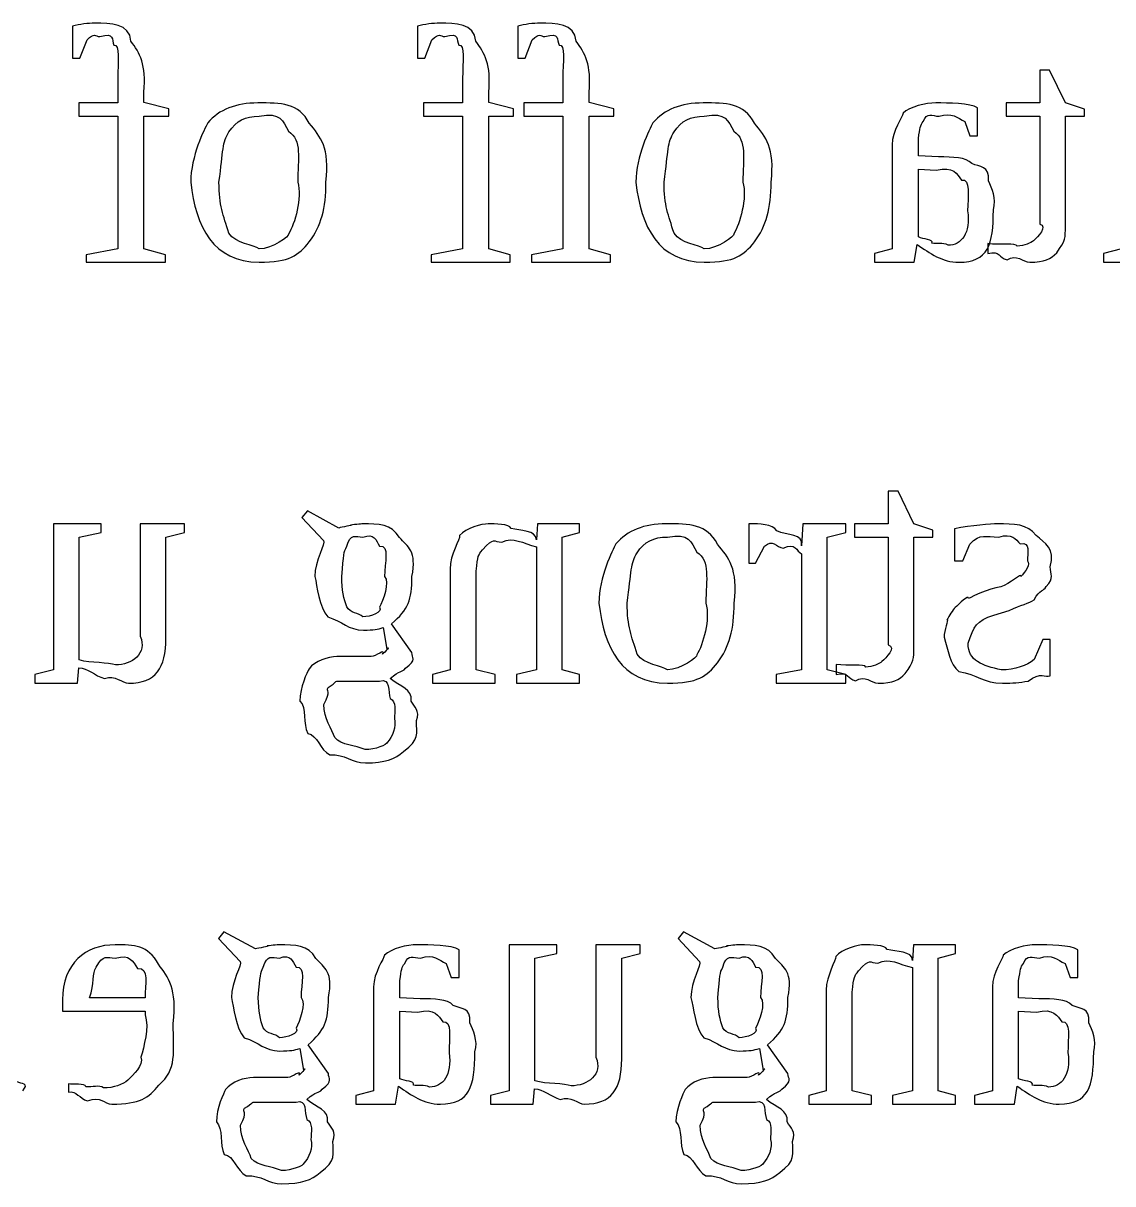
# Model space of a CAD drawing. Header units: millimetres. Extents: x 21 to 196, y 128 to 259.
# Drawn here: x 109.23 to 123.71, y 210.31 to 225.73 of the extents above; entities that cross this region are included whole.
import ezdxf

# ---------------------------------------------------------------- set-up
doc = ezdxf.new("R2010")
doc.units = ezdxf.units.MM
doc.layers.get('0').update_dxf_attribs({"linetype": 'CONTINUOUS'})

msp = doc.modelspace()

# ---------------------------------------------------------------- linework, layer by layer
at = {"color": 0}
for p, q in [((109.885, 225.687), (109.885, 225.262)), ((114.468, 225.687), (114.468, 225.262)), ((115.801, 225.687), (115.801, 225.262)), ((109.984, 225.262), (110.078, 225.505)), ((114.567, 225.262), (114.661, 225.505)), ((115.9, 225.262), (115.994, 225.505)), ((109.885, 225.262), (109.984, 225.262)), ((114.468, 225.262), (114.567, 225.262)), ((115.801, 225.262), (115.9, 225.262)), ((122.871, 225.103), (122.739, 225.103)), ((122.739, 225.103), (122.739, 224.667)), ((123.081, 224.667), (122.871, 225.103)), ((110.486, 224.992), (110.486, 224.667)), ((115.069, 224.992), (115.069, 224.667)), ((116.401, 224.992), (116.401, 224.667)), ((110.833, 224.673), (110.833, 224.81)), ((115.416, 224.673), (115.416, 224.81)), ((116.749, 224.673), (116.749, 224.81)), ((110.486, 224.667), (109.968, 224.667)), ((109.968, 224.667), (109.968, 224.491)), ((111.163, 224.59), (110.833, 224.673)), ((115.069, 224.667), (114.551, 224.667)), ((114.551, 224.667), (114.551, 224.491)), ((115.747, 224.59), (115.416, 224.673)), ((116.401, 224.667), (115.883, 224.667)), ((115.883, 224.667), (115.883, 224.491)), ((117.08, 224.59), (116.749, 224.673)), ((121.357, 224.667), (121.357, 224.667)), ((122.739, 224.667), (122.293, 224.667)), ((122.293, 224.667), (122.293, 224.491)), ((123.334, 224.584), (123.081, 224.667)), ((109.968, 224.491), (110.486, 224.491)), ((110.486, 224.491), (110.486, 222.727)), ((110.833, 224.491), (111.163, 224.491)), ((110.833, 222.727), (110.833, 224.491)), ((111.163, 224.491), (111.163, 224.59)), ((114.551, 224.491), (115.069, 224.491)), ((115.069, 224.491), (115.069, 222.727)), ((115.416, 224.491), (115.747, 224.491)), ((115.416, 222.727), (115.416, 224.491)), ((115.747, 224.491), (115.747, 224.59)), ((115.883, 224.491), (116.401, 224.491)), ((116.401, 224.491), (116.401, 222.727)), ((116.749, 224.491), (117.08, 224.491)), ((116.749, 222.727), (116.749, 224.491)), ((117.08, 224.491), (117.08, 224.59)), ((121.914, 224.232), (121.914, 224.601)), ((122.293, 224.491), (122.739, 224.491)), ((122.739, 224.491), (122.739, 223.058)), ((123.081, 223.03), (123.081, 224.491)), ((123.081, 224.491), (123.334, 224.491)), ((123.334, 224.491), (123.334, 224.584)), ((121.743, 224.419), (121.809, 224.232)), ((121.126, 223.962), (121.126, 224.193)), ((121.809, 224.232), (121.914, 224.232)), ((120.778, 224.11), (120.778, 222.727)), ((121.395, 223.95), (121.126, 223.962)), ((121.126, 223.785), (121.363, 223.774)), ((121.126, 222.887), (121.126, 223.785)), ((111.456, 223.614), (111.456, 223.614)), ((111.831, 223.614), (111.831, 223.614)), ((117.372, 223.614), (117.372, 223.614)), ((117.747, 223.614), (117.747, 223.614)), ((122.05, 222.799), (122.05, 222.666)), ((110.486, 222.727), (110.067, 222.65)), ((110.067, 222.65), (110.067, 222.551)), ((111.119, 222.65), (110.833, 222.727)), ((111.119, 222.551), (111.119, 222.65)), ((115.069, 222.727), (114.65, 222.65)), ((114.65, 222.65), (114.65, 222.551)), ((115.703, 222.65), (115.416, 222.727)), ((115.703, 222.551), (115.703, 222.65)), ((116.401, 222.727), (115.983, 222.65)), ((115.983, 222.65), (115.983, 222.551)), ((117.035, 222.65), (116.749, 222.727)), ((117.035, 222.551), (117.035, 222.65)), ((120.778, 222.727), (120.541, 222.666)), ((120.541, 222.666), (120.541, 222.551)), ((121.07, 222.551), (121.109, 222.787)), ((123.825, 222.727), (123.588, 222.666)), ((123.588, 222.666), (123.588, 222.551)), ((110.067, 222.551), (111.119, 222.551)), ((114.65, 222.551), (115.703, 222.551)), ((115.983, 222.551), (117.035, 222.551)), ((120.541, 222.551), (121.07, 222.551)), ((122.607, 222.551), (122.607, 222.551)), ((123.588, 222.551), (124.117, 222.551)), ((120.857, 219.51), (120.724, 219.51)), ((120.724, 219.51), (120.724, 219.075)), ((121.066, 219.075), (120.857, 219.51)), ((113.006, 219.246), (112.934, 219.158)), ((113.425, 219.02), (113.006, 219.246)), ((112.934, 219.158), (113.221, 218.855)), ((110.266, 219.075), (109.633, 219.075)), ((109.633, 219.075), (109.633, 217.135)), ((109.974, 218.899), (110.266, 218.959)), ((110.266, 218.959), (110.266, 219.075)), ((111.374, 219.075), (110.785, 219.075)), ((110.785, 219.075), (110.785, 217.581)), ((111.126, 218.899), (111.374, 218.959)), ((111.374, 218.959), (111.374, 219.075)), ((116.065, 219.075), (116.049, 218.865)), ((116.622, 219.075), (116.065, 219.075)), ((116.391, 218.899), (116.622, 218.959)), ((116.622, 218.959), (116.622, 219.075)), ((118.874, 219.075), (118.874, 218.551)), ((118.907, 219.075), (118.874, 219.075)), ((119.59, 219.075), (119.574, 218.783)), ((120.164, 219.075), (119.59, 219.075)), ((119.916, 218.899), (120.164, 218.959)), ((120.164, 218.959), (120.164, 219.075)), ((120.724, 219.075), (120.278, 219.075)), ((120.278, 219.075), (120.278, 218.899)), ((121.32, 218.992), (121.066, 219.075)), ((121.32, 218.899), (121.32, 218.992)), ((121.605, 219.009), (121.605, 218.584)), ((109.974, 217.267), (109.974, 218.899)), ((111.126, 217.559), (111.126, 218.899)), ((116.391, 217.135), (116.391, 218.899)), ((119.916, 217.135), (119.916, 218.899)), ((120.278, 218.899), (120.724, 218.899)), ((120.724, 218.899), (120.724, 217.466)), ((121.066, 217.438), (121.066, 218.899)), ((121.066, 218.899), (121.32, 218.899)), ((121.715, 218.584), (121.809, 218.805)), ((116.049, 218.772), (116.049, 217.135)), ((118.962, 218.551), (119.083, 218.777)), ((119.574, 218.678), (119.574, 217.135)), ((114.902, 218.474), (114.902, 217.135)), ((118.874, 218.551), (118.962, 218.551)), ((121.605, 218.584), (121.715, 218.584)), ((113.105, 218.375), (113.105, 218.375)), ((115.249, 217.135), (115.249, 218.447)), ((116.881, 218.022), (116.881, 218.022)), ((117.256, 218.022), (117.256, 218.022)), ((122.128, 217.862), (122.333, 217.923)), ((113.745, 217.84), (113.745, 217.84)), ((114.395, 217.366), (114.125, 217.746)), ((114.015, 217.697), (114.064, 217.41)), ((121.467, 217.57), (121.467, 217.57)), ((122.779, 217.537), (122.663, 217.273)), ((122.878, 217.537), (122.779, 217.537)), ((122.878, 217.057), (122.878, 217.537)), ((113.855, 217.311), (113.397, 217.311)), ((109.633, 217.135), (109.384, 217.074)), ((109.952, 216.958), (109.969, 217.162)), ((114.902, 217.135), (114.671, 217.074)), ((115.503, 217.074), (115.249, 217.135)), ((116.049, 217.135), (115.784, 217.074)), ((116.622, 217.074), (116.391, 217.135)), ((119.574, 217.135), (119.237, 217.074)), ((120.164, 217.074), (119.916, 217.135)), ((120.035, 217.206), (120.035, 217.074)), ((109.384, 217.074), (109.384, 216.958)), ((109.384, 216.958), (109.952, 216.958)), ((113.43, 216.986), (113.965, 216.986)), ((114.671, 217.074), (114.671, 216.958)), ((114.671, 216.958), (115.503, 216.958)), ((115.503, 216.958), (115.503, 217.074)), ((115.784, 217.074), (115.784, 216.958)), ((115.784, 216.958), (116.622, 216.958)), ((116.622, 216.958), (116.622, 217.074)), ((119.237, 217.074), (119.237, 216.958)), ((119.237, 216.958), (120.164, 216.958)), ((120.164, 216.958), (120.164, 217.074)), ((120.592, 216.958), (120.592, 216.958)), ((113.226, 216.677), (113.226, 216.677)), ((111.897, 213.654), (111.825, 213.566)), ((111.825, 213.566), (112.112, 213.262)), ((112.316, 213.428), (111.897, 213.654)), ((118.004, 213.654), (117.933, 213.566)), ((117.933, 213.566), (118.219, 213.262)), ((118.423, 213.428), (118.004, 213.654)), ((114.465, 213.483), (114.465, 213.483)), ((115.022, 213.047), (115.022, 213.417)), ((116.323, 213.483), (115.689, 213.483)), ((115.689, 213.483), (115.689, 211.542)), ((116.323, 213.367), (116.323, 213.483)), ((117.431, 213.483), (116.841, 213.483)), ((116.841, 213.483), (116.841, 211.989)), ((117.431, 213.367), (117.431, 213.483)), ((121.063, 213.483), (121.047, 213.274)), ((121.62, 213.483), (121.063, 213.483)), ((121.62, 213.367), (121.62, 213.483)), ((122.689, 213.483), (122.689, 213.483)), ((123.246, 213.047), (123.246, 213.417)), ((110.453, 213.306), (110.453, 213.306)), ((114.851, 213.235), (114.917, 213.047)), ((116.031, 213.306), (116.323, 213.367)), ((116.031, 211.675), (116.031, 213.306)), ((117.183, 213.306), (117.431, 213.367)), ((117.183, 211.967), (117.183, 213.306)), ((121.389, 213.306), (121.62, 213.367)), ((121.389, 211.542), (121.389, 213.306)), ((123.075, 213.235), (123.142, 213.047)), ((121.047, 213.18), (121.047, 211.542)), ((113.887, 212.926), (113.887, 211.542)), ((114.234, 212.777), (114.234, 213.009)), ((114.917, 213.047), (115.022, 213.047)), ((122.111, 212.926), (122.111, 211.542)), ((122.458, 212.777), (122.458, 213.009)), ((123.142, 213.047), (123.246, 213.047)), ((110.849, 212.777), (110.111, 212.777)), ((111.996, 212.783), (111.996, 212.783)), ((114.504, 212.766), (114.234, 212.777)), ((118.103, 212.783), (118.103, 212.783)), ((119.9, 212.882), (119.9, 211.542)), ((120.247, 211.542), (120.247, 212.854)), ((122.728, 212.766), (122.458, 212.777)), ((109.752, 212.75), (109.752, 212.601)), ((109.752, 212.601), (110.849, 212.601)), ((110.849, 212.601), (110.849, 212.551)), ((114.234, 212.601), (114.471, 212.59)), ((114.234, 211.703), (114.234, 212.601)), ((122.458, 212.601), (122.695, 212.59)), ((122.458, 211.703), (122.458, 212.601)), ((112.635, 212.248), (112.635, 212.248)), ((113.286, 211.774), (113.016, 212.155)), ((118.743, 212.248), (118.743, 212.248)), ((119.393, 211.774), (119.123, 212.155)), ((112.905, 212.105), (112.955, 211.818)), ((119.013, 212.105), (119.063, 211.818)), ((112.746, 211.719), (112.288, 211.719)), ((118.853, 211.719), (118.395, 211.719)), ((109.83, 211.636), (109.83, 211.526)), ((113.887, 211.542), (113.649, 211.482)), ((114.179, 211.366), (114.217, 211.603)), ((115.689, 211.542), (115.441, 211.482)), ((116.009, 211.366), (116.025, 211.57)), ((119.9, 211.542), (119.669, 211.482)), ((120.501, 211.482), (120.247, 211.542)), ((121.047, 211.542), (120.782, 211.482)), ((121.62, 211.482), (121.389, 211.542)), ((122.111, 211.542), (121.874, 211.482)), ((122.403, 211.366), (122.441, 211.603)), ((112.321, 211.394), (112.856, 211.394)), ((113.649, 211.482), (113.649, 211.366)), ((115.441, 211.482), (115.441, 211.366)), ((118.429, 211.394), (118.963, 211.394)), ((119.669, 211.482), (119.669, 211.366)), ((120.501, 211.366), (120.501, 211.482)), ((120.782, 211.482), (120.782, 211.366)), ((121.62, 211.366), (121.62, 211.482)), ((121.874, 211.482), (121.874, 211.366)), ((113.649, 211.366), (114.179, 211.366)), ((115.441, 211.366), (116.009, 211.366)), ((119.669, 211.366), (120.501, 211.366)), ((120.782, 211.366), (121.62, 211.366)), ((121.874, 211.366), (122.403, 211.366)), ((112.117, 211.085), (112.117, 211.085)), ((118.225, 211.085), (118.225, 211.085))]:
    msp.add_line(p, q, dxfattribs=at)
for points in [[(110.182, 225.726), (110.094, 225.726), (109.977, 225.712), (109.885, 225.687)], [(110.662, 225.488), (110.643, 225.726), (110.389, 225.726), (110.182, 225.726)], [(114.766, 225.726), (114.677, 225.726), (114.56, 225.712), (114.468, 225.687)], [(115.245, 225.488), (115.226, 225.726), (114.972, 225.726), (114.766, 225.726)], [(116.098, 225.726), (116.01, 225.726), (115.893, 225.712), (115.801, 225.687)], [(116.578, 225.488), (116.558, 225.726), (116.305, 225.726), (116.098, 225.726)], [(110.078, 225.505), (110.18, 225.607), (110.182, 225.549), (110.249, 225.549)], [(110.249, 225.549), (110.451, 225.607), (110.4, 225.51), (110.436, 225.433)], [(114.661, 225.505), (114.763, 225.607), (114.766, 225.549), (114.832, 225.549)], [(114.832, 225.549), (115.034, 225.607), (114.984, 225.51), (115.019, 225.433)], [(115.994, 225.505), (116.096, 225.607), (116.098, 225.549), (116.164, 225.549)], [(116.164, 225.549), (116.367, 225.607), (116.316, 225.51), (116.352, 225.433)], [(110.436, 225.433), (110.521, 225.453), (110.486, 225.209), (110.486, 224.992)], [(110.833, 224.81), (110.87, 225.174), (110.776, 225.33), (110.662, 225.488)], [(115.019, 225.433), (115.105, 225.453), (115.069, 225.209), (115.069, 224.992)], [(115.416, 224.81), (115.454, 225.174), (115.36, 225.33), (115.245, 225.488)], [(116.352, 225.433), (116.437, 225.453), (116.401, 225.209), (116.401, 224.992)], [(116.749, 224.81), (116.786, 225.174), (116.692, 225.33), (116.578, 225.488)], [(112.349, 224.667), (112.057, 224.667), (111.833, 224.579), (111.682, 224.403)], [(113.032, 224.397), (112.892, 224.667), (112.655, 224.667), (112.349, 224.667)], [(118.265, 224.667), (117.972, 224.667), (117.749, 224.579), (117.598, 224.403)], [(118.948, 224.397), (118.807, 224.667), (118.57, 224.667), (118.265, 224.667)], [(121.357, 224.667), (121.225, 224.667), (121.014, 224.62), (120.922, 224.529)], [(121.914, 224.601), (121.82, 224.667), (121.52, 224.667), (121.357, 224.667)], [(111.963, 224.281), (112.061, 224.432), (112.182, 224.491), (112.365, 224.491)], [(112.365, 224.491), (112.66, 224.549), (112.677, 224.425), (112.757, 224.292)], [(117.879, 224.281), (117.977, 224.432), (118.098, 224.491), (118.281, 224.491)], [(118.281, 224.491), (118.576, 224.549), (118.593, 224.425), (118.673, 224.292)], [(120.922, 224.529), (120.92, 224.482), (120.778, 224.298), (120.778, 224.11)], [(121.192, 224.419), (121.24, 224.549), (121.306, 224.491), (121.401, 224.491)], [(121.401, 224.491), (121.577, 224.549), (121.641, 224.466), (121.743, 224.419)], [(111.682, 224.403), (111.638, 224.314), (111.456, 223.963), (111.456, 223.614)], [(113.253, 223.614), (113.307, 224.072), (113.18, 224.216), (113.032, 224.397)], [(117.598, 224.403), (117.554, 224.314), (117.372, 223.963), (117.372, 223.614)], [(119.169, 223.614), (119.222, 224.072), (119.096, 224.216), (118.948, 224.397)], [(121.126, 224.193), (121.152, 224.336), (121.147, 224.371), (121.192, 224.419)], [(111.831, 223.614), (111.888, 224.039), (111.875, 224.145), (111.963, 224.281)], [(112.757, 224.292), (112.939, 224.167), (112.878, 223.934), (112.878, 223.614)], [(117.747, 223.614), (117.804, 224.039), (117.791, 224.145), (117.879, 224.281)], [(118.673, 224.292), (118.854, 224.167), (118.794, 223.934), (118.794, 223.614)], [(121.836, 223.862), (121.758, 223.95), (121.587, 223.947), (121.395, 223.95)], [(121.363, 223.774), (121.593, 223.829), (121.641, 223.722), (121.699, 223.642)], [(122.057, 223.631), (122.078, 223.843), (121.936, 223.81), (121.836, 223.862)], [(111.456, 223.614), (111.52, 223.02), (111.759, 222.551), (112.365, 222.551)], [(111.963, 222.936), (111.888, 223.182), (111.831, 223.301), (111.831, 223.614)], [(112.878, 223.614), (112.939, 223.406), (112.838, 223.06), (112.757, 222.925)], [(113.032, 222.82), (113.189, 223.031), (113.253, 223.268), (113.253, 223.614)], [(117.372, 223.614), (117.437, 223.02), (117.675, 222.551), (118.281, 222.551)], [(117.879, 222.936), (117.804, 223.182), (117.747, 223.301), (117.747, 223.614)], [(118.794, 223.614), (118.854, 223.406), (118.754, 223.06), (118.673, 222.925)], [(118.948, 222.82), (119.105, 223.031), (119.169, 223.268), (119.169, 223.614)], [(121.699, 223.642), (121.824, 223.667), (121.781, 223.424), (121.781, 223.234)], [(122.123, 223.245), (122.17, 223.402), (122.101, 223.527), (122.057, 223.631)], [(121.781, 223.234), (121.824, 222.936), (121.696, 222.776), (121.522, 222.776)], [(121.666, 222.551), (122.052, 222.551), (122.123, 222.782), (122.123, 223.245)], [(122.739, 223.058), (122.853, 223.027), (122.712, 222.888), (122.657, 222.837)], [(122.965, 222.677), (123.081, 222.837), (123.081, 222.878), (123.081, 223.03)], [(112.365, 222.727), (112.299, 222.785), (112.051, 222.796), (111.963, 222.936)], [(112.757, 222.925), (112.773, 222.903), (112.542, 222.727), (112.365, 222.727)], [(112.365, 222.551), (112.773, 222.551), (112.882, 222.64), (113.032, 222.82)], [(118.281, 222.727), (118.215, 222.785), (117.967, 222.796), (117.879, 222.936)], [(118.673, 222.925), (118.689, 222.903), (118.457, 222.727), (118.281, 222.727)], [(118.281, 222.551), (118.689, 222.551), (118.798, 222.64), (118.948, 222.82)], [(121.307, 222.804), (121.332, 222.859), (121.189, 222.854), (121.126, 222.887)], [(121.522, 222.776), (121.449, 222.818), (121.366, 222.785), (121.307, 222.804)], [(122.441, 222.765), (122.43, 222.811), (122.204, 222.776), (122.05, 222.799)], [(122.657, 222.837), (122.626, 222.811), (122.53, 222.765), (122.441, 222.765)], [(121.109, 222.787), (121.284, 222.668), (121.438, 222.551), (121.666, 222.551)], [(122.05, 222.666), (122.218, 222.712), (122.193, 222.606), (122.304, 222.583)], [(122.304, 222.583), (122.435, 222.668), (122.512, 222.551), (122.607, 222.551)], [(122.607, 222.551), (122.805, 222.551), (122.885, 222.592), (122.965, 222.677)], [(113.579, 219.058), (113.621, 219.053), (113.462, 219.034), (113.425, 219.02)], [(113.53, 218.777), (113.579, 218.956), (113.646, 218.899), (113.745, 218.899)], [(113.739, 219.075), (113.753, 219.075), (113.646, 219.069), (113.579, 219.058)], [(114.23, 218.893), (114.124, 219.075), (113.953, 219.075), (113.739, 219.075)], [(113.745, 218.899), (113.896, 218.956), (113.918, 218.857), (113.965, 218.777)], [(115.409, 219.075), (115.325, 219.075), (115.115, 219.023), (115.029, 218.921)], [(115.713, 219.014), (115.693, 219.075), (115.491, 219.075), (115.409, 219.075)], [(116.049, 218.865), (116.049, 218.998), (115.831, 218.977), (115.713, 219.014)], [(117.774, 219.075), (117.482, 219.075), (117.259, 218.987), (117.107, 218.81)], [(118.457, 218.805), (118.317, 219.075), (118.08, 219.075), (117.774, 219.075)], [(117.791, 218.899), (118.085, 218.956), (118.102, 218.833), (118.182, 218.7)], [(119.243, 218.981), (119.199, 219.075), (118.988, 219.075), (118.907, 219.075)], [(119.574, 218.783), (119.6, 218.95), (119.384, 218.918), (119.243, 218.981)], [(122.178, 219.075), (122.089, 219.075), (121.836, 219.053), (121.605, 219.009)], [(121.809, 218.805), (121.956, 218.956), (122.018, 218.899), (122.195, 218.899)], [(122.691, 218.921), (122.574, 219.075), (122.396, 219.075), (122.178, 219.075)], [(122.195, 218.899), (122.375, 218.956), (122.415, 218.868), (122.481, 218.81)], [(113.221, 218.855), (113.253, 218.817), (113.105, 218.584), (113.105, 218.375)], [(113.965, 218.777), (114.106, 218.795), (114.031, 218.562), (114.031, 218.375)], [(114.395, 218.375), (114.465, 218.714), (114.34, 218.772), (114.23, 218.893)], [(115.029, 218.921), (115.039, 218.868), (114.902, 218.669), (114.902, 218.474)], [(115.332, 218.728), (115.498, 218.912), (115.474, 218.833), (115.591, 218.833)], [(115.591, 218.833), (115.74, 218.912), (115.87, 218.812), (116.049, 218.772)], [(117.107, 218.81), (117.063, 218.722), (116.881, 218.371), (116.881, 218.022)], [(117.388, 218.689), (117.486, 218.839), (117.607, 218.899), (117.791, 218.899)], [(118.678, 218.022), (118.732, 218.48), (118.605, 218.625), (118.457, 218.805)], [(119.083, 218.777), (119.188, 218.877), (119.236, 218.768), (119.331, 218.75)], [(119.331, 218.75), (119.494, 218.839), (119.505, 218.707), (119.574, 218.678)], [(122.481, 218.81), (122.622, 218.844), (122.575, 218.68), (122.575, 218.584)], [(122.878, 218.502), (122.942, 218.751), (122.816, 218.817), (122.691, 218.921)], [(113.464, 218.375), (113.491, 218.678), (113.485, 218.696), (113.53, 218.777)], [(115.249, 218.447), (115.27, 218.656), (115.277, 218.657), (115.332, 218.728)], [(117.256, 218.022), (117.314, 218.447), (117.3, 218.553), (117.388, 218.689)], [(118.182, 218.7), (118.364, 218.575), (118.303, 218.342), (118.303, 218.022)], [(122.575, 218.584), (122.622, 218.549), (122.546, 218.433), (122.487, 218.375)], [(122.823, 218.243), (122.942, 218.359), (122.878, 218.403), (122.878, 218.502)], [(113.105, 218.375), (113.135, 218.255), (113.163, 217.962), (113.276, 217.84)], [(113.53, 217.973), (113.491, 218.075), (113.464, 218.194), (113.464, 218.375)], [(114.031, 218.375), (114.106, 218.303), (114.009, 218.051), (113.965, 217.967)], [(114.125, 217.746), (114.348, 217.942), (114.395, 218.062), (114.395, 218.375)], [(122.487, 218.375), (122.503, 218.436), (122.341, 218.273), (122.222, 218.237)], [(122.222, 218.237), (122.049, 218.211), (121.859, 218.116), (121.792, 218.083)], [(122.663, 218.066), (122.75, 218.215), (122.787, 218.172), (122.823, 218.243)], [(116.881, 218.022), (116.946, 217.428), (117.184, 216.958), (117.791, 216.958)], [(117.388, 217.344), (117.314, 217.589), (117.256, 217.709), (117.256, 218.022)], [(118.303, 218.022), (118.364, 217.814), (118.263, 217.468), (118.182, 217.333)], [(118.457, 217.229), (118.614, 217.439), (118.678, 217.676), (118.678, 218.022)], [(121.792, 218.083), (121.795, 218.145), (121.664, 218.009), (121.616, 217.962)], [(122.333, 217.923), (122.493, 218.001), (122.595, 218.018), (122.663, 218.066)], [(113.745, 217.84), (113.694, 217.898), (113.571, 217.884), (113.53, 217.973)], [(113.965, 217.967), (114.014, 217.898), (113.844, 217.84), (113.745, 217.84)], [(121.616, 217.962), (121.582, 217.931), (121.532, 217.858), (121.506, 217.796)], [(121.787, 217.488), (121.861, 217.719), (121.901, 217.785), (122.128, 217.862)], [(113.276, 217.84), (113.477, 217.781), (113.545, 217.664), (113.75, 217.664)], [(121.506, 217.796), (121.531, 217.807), (121.467, 217.658), (121.467, 217.57)], [(110.785, 217.581), (110.883, 217.355), (110.675, 217.201), (110.454, 217.201)], [(110.63, 216.958), (110.993, 216.958), (111.126, 217.158), (111.126, 217.559)], [(113.75, 217.664), (113.896, 217.664), (113.935, 217.675), (114.015, 217.697)], [(121.467, 217.57), (121.531, 217.399), (121.533, 217.215), (121.666, 217.113)], [(114.004, 217.344), (114.046, 217.428), (113.914, 217.311), (113.855, 217.311)], [(114.064, 217.41), (114.124, 217.472), (114.041, 217.366), (114.004, 217.344)], [(120.724, 217.466), (120.839, 217.435), (120.697, 217.296), (120.642, 217.245)], [(120.951, 217.085), (121.066, 217.245), (121.066, 217.286), (121.066, 217.438)], [(122.228, 217.135), (121.979, 217.193), (121.787, 217.252), (121.787, 217.488)], [(110.454, 217.201), (110.371, 217.237), (110.122, 217.223), (109.974, 217.267)], [(113.397, 217.311), (113.282, 217.311), (113.109, 217.257), (113.028, 217.151)], [(114.312, 217.157), (114.465, 217.274), (114.395, 217.292), (114.395, 217.366)], [(117.791, 217.135), (117.724, 217.193), (117.476, 217.204), (117.388, 217.344)], [(118.182, 217.333), (118.199, 217.311), (117.967, 217.135), (117.791, 217.135)], [(120.642, 217.245), (120.612, 217.219), (120.515, 217.173), (120.427, 217.173)], [(122.663, 217.273), (122.569, 217.193), (122.408, 217.135), (122.228, 217.135)], [(109.969, 217.162), (110.085, 217.157), (110.182, 217.059), (110.31, 217.019)], [(113.028, 217.151), (113.003, 217.102), (112.907, 216.906), (112.907, 216.721)], [(114.108, 217.019), (114.238, 217.142), (114.257, 217.091), (114.312, 217.157)], [(117.791, 216.958), (118.199, 216.958), (118.307, 217.048), (118.457, 217.229)], [(120.427, 217.173), (120.416, 217.219), (120.19, 217.184), (120.035, 217.206)], [(120.035, 217.074), (120.203, 217.12), (120.179, 217.013), (120.289, 216.991)], [(121.666, 217.113), (121.908, 217.075), (121.988, 216.958), (122.245, 216.958)], [(122.586, 216.986), (122.754, 217.115), (122.809, 217.031), (122.878, 217.057)], [(110.31, 217.019), (110.456, 217.075), (110.542, 216.958), (110.63, 216.958)], [(113.282, 216.903), (113.403, 216.976), (113.364, 216.986), (113.43, 216.986)], [(113.965, 216.986), (114.119, 217.031), (114.072, 216.847), (114.108, 216.754)], [(114.384, 216.721), (114.406, 216.885), (114.241, 216.906), (114.108, 217.019)], [(120.289, 216.991), (120.42, 217.075), (120.497, 216.958), (120.592, 216.958)], [(120.592, 216.958), (120.79, 216.958), (120.87, 217), (120.951, 217.085)], [(122.245, 216.958), (122.386, 216.958), (122.462, 216.966), (122.586, 216.986)], [(113.226, 216.677), (113.334, 216.867), (113.246, 216.848), (113.282, 216.903)], [(112.907, 216.721), (113.003, 216.636), (112.943, 216.413), (113.012, 216.291)], [(113.37, 216.236), (113.334, 216.345), (113.226, 216.487), (113.226, 216.677)], [(114.108, 216.754), (114.194, 216.727), (114.163, 216.571), (114.163, 216.49)], [(114.456, 216.462), (114.505, 216.598), (114.432, 216.637), (114.384, 216.721)], [(114.163, 216.49), (114.194, 216.382), (114.133, 216.239), (114.07, 216.176)], [(114.285, 216.049), (114.505, 216.213), (114.456, 216.283), (114.456, 216.462)], [(113.012, 216.291), (113.138, 216.272), (113.176, 216.071), (113.304, 216.005)], [(113.772, 216.076), (113.639, 216.136), (113.462, 216.13), (113.37, 216.236)], [(114.07, 216.176), (114.064, 216.136), (113.905, 216.076), (113.772, 216.076)], [(113.304, 216.005), (113.513, 216.019), (113.59, 215.9), (113.778, 215.9)], [(113.778, 215.9), (114.04, 215.9), (114.168, 215.95), (114.285, 216.049)], [(110.453, 213.483), (110.06, 213.483), (109.752, 213.238), (109.752, 212.75)], [(111.026, 213.224), (110.891, 213.483), (110.699, 213.483), (110.453, 213.483)], [(112.47, 213.467), (112.511, 213.461), (112.353, 213.441), (112.316, 213.428)], [(112.63, 213.483), (112.644, 213.483), (112.536, 213.477), (112.47, 213.467)], [(113.12, 213.301), (113.014, 213.483), (112.843, 213.483), (112.63, 213.483)], [(114.465, 213.483), (114.333, 213.483), (114.122, 213.436), (114.03, 213.345)], [(115.022, 213.417), (114.928, 213.483), (114.628, 213.483), (114.465, 213.483)], [(118.577, 213.467), (118.619, 213.461), (118.46, 213.441), (118.423, 213.428)], [(118.737, 213.483), (118.751, 213.483), (118.644, 213.477), (118.577, 213.467)], [(119.228, 213.301), (119.122, 213.483), (118.951, 213.483), (118.737, 213.483)], [(120.408, 213.483), (120.323, 213.483), (120.113, 213.431), (120.027, 213.329)], [(120.711, 213.422), (120.691, 213.483), (120.489, 213.483), (120.408, 213.483)], [(121.047, 213.274), (121.047, 213.406), (120.829, 213.385), (120.711, 213.422)], [(122.689, 213.483), (122.557, 213.483), (122.347, 213.436), (122.254, 213.345)], [(123.246, 213.417), (123.153, 213.483), (122.852, 213.483), (122.689, 213.483)], [(110.199, 213.185), (110.295, 213.365), (110.339, 213.306), (110.453, 213.306)], [(110.453, 213.306), (110.655, 213.365), (110.681, 213.26), (110.75, 213.169)], [(112.112, 213.262), (112.143, 213.225), (111.996, 212.992), (111.996, 212.783)], [(112.42, 213.185), (112.47, 213.365), (112.536, 213.306), (112.635, 213.306)], [(112.635, 213.306), (112.787, 213.365), (112.809, 213.265), (112.856, 213.185)], [(113.286, 212.783), (113.356, 213.122), (113.231, 213.18), (113.12, 213.301)], [(114.03, 213.345), (114.028, 213.298), (113.887, 213.114), (113.887, 212.926)], [(114.234, 213.009), (114.26, 213.152), (114.256, 213.187), (114.3, 213.235)], [(114.3, 213.235), (114.348, 213.365), (114.414, 213.306), (114.51, 213.306)], [(114.51, 213.306), (114.686, 213.365), (114.749, 213.282), (114.851, 213.235)], [(118.219, 213.262), (118.251, 213.225), (118.103, 212.992), (118.103, 212.783)], [(118.528, 213.185), (118.577, 213.365), (118.644, 213.306), (118.743, 213.306)], [(118.743, 213.306), (118.894, 213.365), (118.916, 213.265), (118.963, 213.185)], [(119.393, 212.783), (119.464, 213.122), (119.338, 213.18), (119.228, 213.301)], [(120.027, 213.329), (120.037, 213.276), (119.9, 213.076), (119.9, 212.882)], [(120.33, 213.136), (120.496, 213.32), (120.472, 213.24), (120.589, 213.24)], [(120.589, 213.24), (120.738, 213.32), (120.868, 213.22), (121.047, 213.18)], [(122.254, 213.345), (122.253, 213.298), (122.111, 213.114), (122.111, 212.926)], [(122.458, 213.009), (122.484, 213.152), (122.48, 213.187), (122.524, 213.235)], [(122.524, 213.235), (122.572, 213.365), (122.639, 213.306), (122.734, 213.306)], [(122.734, 213.306), (122.91, 213.365), (122.973, 213.282), (123.075, 213.235)], [(110.111, 212.777), (110.181, 212.968), (110.141, 213.104), (110.199, 213.185)], [(110.75, 213.169), (110.909, 213.185), (110.849, 212.95), (110.849, 212.777)], [(111.224, 212.436), (111.277, 212.901), (111.158, 213.05), (111.026, 213.224)], [(112.354, 212.783), (112.382, 213.086), (112.376, 213.104), (112.42, 213.185)], [(112.856, 213.185), (112.996, 213.203), (112.922, 212.97), (112.922, 212.783)], [(118.462, 212.783), (118.489, 213.086), (118.484, 213.104), (118.528, 213.185)], [(118.963, 213.185), (119.104, 213.203), (119.029, 212.97), (119.029, 212.783)], [(120.247, 212.854), (120.268, 213.064), (120.275, 213.065), (120.33, 213.136)], [(111.996, 212.783), (112.026, 212.663), (112.054, 212.369), (112.167, 212.248)], [(112.42, 212.38), (112.382, 212.483), (112.354, 212.602), (112.354, 212.783)], [(112.922, 212.783), (112.996, 212.711), (112.9, 212.459), (112.856, 212.375)], [(113.016, 212.155), (113.239, 212.35), (113.286, 212.47), (113.286, 212.783)], [(118.103, 212.783), (118.134, 212.663), (118.161, 212.369), (118.274, 212.248)], [(118.528, 212.38), (118.489, 212.483), (118.462, 212.602), (118.462, 212.783)], [(119.029, 212.783), (119.104, 212.711), (119.007, 212.459), (118.963, 212.375)], [(119.123, 212.155), (119.346, 212.35), (119.393, 212.47), (119.393, 212.783)], [(114.471, 212.59), (114.701, 212.645), (114.749, 212.538), (114.807, 212.458)], [(114.945, 212.678), (114.866, 212.766), (114.695, 212.762), (114.504, 212.766)], [(115.165, 212.447), (115.186, 212.659), (115.044, 212.626), (114.945, 212.678)], [(122.695, 212.59), (122.925, 212.645), (122.973, 212.538), (123.031, 212.458)], [(123.169, 212.678), (123.091, 212.766), (122.92, 212.762), (122.728, 212.766)], [(123.39, 212.447), (123.41, 212.659), (123.268, 212.626), (123.169, 212.678)], [(110.849, 212.551), (110.909, 212.387), (110.831, 212.124), (110.794, 211.989)], [(114.807, 212.458), (114.933, 212.483), (114.89, 212.24), (114.89, 212.05)], [(123.031, 212.458), (123.156, 212.483), (123.114, 212.24), (123.114, 212.05)], [(111.031, 211.62), (111.277, 211.821), (111.224, 212.061), (111.224, 212.436)], [(112.635, 212.248), (112.584, 212.306), (112.462, 212.292), (112.42, 212.38)], [(112.856, 212.375), (112.904, 212.306), (112.735, 212.248), (112.635, 212.248)], [(115.232, 212.061), (115.278, 212.218), (115.209, 212.343), (115.165, 212.447)], [(118.743, 212.248), (118.692, 212.306), (118.569, 212.292), (118.528, 212.38)], [(118.963, 212.375), (119.011, 212.306), (118.842, 212.248), (118.743, 212.248)], [(123.456, 212.061), (123.503, 212.218), (123.434, 212.343), (123.39, 212.447)], [(112.167, 212.248), (112.368, 212.189), (112.436, 212.072), (112.641, 212.072)], [(118.274, 212.248), (118.475, 212.189), (118.543, 212.072), (118.748, 212.072)], [(112.641, 212.072), (112.787, 212.072), (112.825, 212.083), (112.905, 212.105)], [(114.89, 212.05), (114.933, 211.752), (114.804, 211.592), (114.631, 211.592)], [(114.774, 211.366), (115.16, 211.366), (115.232, 211.598), (115.232, 212.061)], [(118.748, 212.072), (118.894, 212.072), (118.933, 212.083), (119.013, 212.105)], [(123.114, 212.05), (123.156, 211.752), (123.028, 211.592), (122.855, 211.592)], [(122.998, 211.366), (123.384, 211.366), (123.456, 211.598), (123.456, 212.061)], [(110.794, 211.989), (110.831, 211.884), (110.695, 211.755), (110.618, 211.686)], [(112.955, 211.818), (113.014, 211.88), (112.932, 211.774), (112.895, 211.752)], [(116.841, 211.989), (116.939, 211.763), (116.731, 211.609), (116.511, 211.609)], [(116.687, 211.366), (117.049, 211.366), (117.183, 211.566), (117.183, 211.967)], [(119.063, 211.818), (119.122, 211.88), (119.039, 211.774), (119.002, 211.752)], [(112.288, 211.719), (112.172, 211.719), (112, 211.665), (111.919, 211.559)], [(112.895, 211.752), (112.937, 211.836), (112.805, 211.719), (112.746, 211.719)], [(113.203, 211.565), (113.356, 211.682), (113.286, 211.7), (113.286, 211.774)], [(114.416, 211.62), (114.44, 211.675), (114.297, 211.669), (114.234, 211.703)], [(118.395, 211.719), (118.28, 211.719), (118.108, 211.665), (118.026, 211.559)], [(119.002, 211.752), (119.045, 211.836), (118.912, 211.719), (118.853, 211.719)], [(119.311, 211.565), (119.464, 211.682), (119.393, 211.7), (119.393, 211.774)], [(122.64, 211.62), (122.665, 211.675), (122.521, 211.669), (122.458, 211.703)], [(109.223, 211.542), (109.317, 211.649), (109.2, 211.631), (109.152, 211.664)], [(110.061, 211.598), (110.053, 211.649), (109.889, 211.621), (109.83, 211.636)], [(109.83, 211.526), (109.939, 211.545), (109.977, 211.443), (110.083, 211.41)], [(110.298, 211.581), (110.24, 211.627), (110.153, 211.587), (110.061, 211.598)], [(110.618, 211.686), (110.556, 211.627), (110.43, 211.581), (110.298, 211.581)], [(110.409, 211.366), (110.78, 211.366), (110.899, 211.45), (111.031, 211.62)], [(111.919, 211.559), (111.894, 211.51), (111.797, 211.314), (111.797, 211.129)], [(112.999, 211.427), (113.129, 211.55), (113.148, 211.498), (113.203, 211.565)], [(114.217, 211.603), (114.392, 211.483), (114.547, 211.366), (114.774, 211.366)], [(114.631, 211.592), (114.558, 211.634), (114.475, 211.601), (114.416, 211.62)], [(116.025, 211.57), (116.141, 211.565), (116.239, 211.467), (116.367, 211.427)], [(116.511, 211.609), (116.428, 211.645), (116.178, 211.631), (116.031, 211.675)], [(118.026, 211.559), (118.001, 211.51), (117.905, 211.314), (117.905, 211.129)], [(119.107, 211.427), (119.236, 211.55), (119.255, 211.498), (119.311, 211.565)], [(122.441, 211.603), (122.616, 211.483), (122.771, 211.366), (122.998, 211.366)], [(122.855, 211.592), (122.782, 211.634), (122.699, 211.601), (122.64, 211.62)], [(110.083, 211.41), (110.269, 211.483), (110.298, 211.366), (110.409, 211.366)], [(112.172, 211.311), (112.294, 211.384), (112.255, 211.394), (112.321, 211.394)], [(112.856, 211.394), (113.01, 211.439), (112.963, 211.255), (112.999, 211.162)], [(113.275, 211.129), (113.297, 211.293), (113.132, 211.314), (112.999, 211.427)], [(116.367, 211.427), (116.513, 211.483), (116.599, 211.366), (116.687, 211.366)], [(118.28, 211.311), (118.401, 211.384), (118.363, 211.394), (118.429, 211.394)], [(118.963, 211.394), (119.118, 211.439), (119.071, 211.255), (119.107, 211.162)], [(119.382, 211.129), (119.404, 211.293), (119.239, 211.314), (119.107, 211.427)], [(112.117, 211.085), (112.225, 211.275), (112.136, 211.256), (112.172, 211.311)], [(118.225, 211.085), (118.332, 211.275), (118.244, 211.256), (118.28, 211.311)], [(111.797, 211.129), (111.894, 211.044), (111.833, 210.821), (111.902, 210.699)], [(112.261, 210.644), (112.225, 210.753), (112.117, 210.895), (112.117, 211.085)], [(112.999, 211.162), (113.085, 211.135), (113.054, 210.979), (113.054, 210.898)], [(113.346, 210.87), (113.396, 211.007), (113.323, 211.045), (113.275, 211.129)], [(117.905, 211.129), (118.001, 211.044), (117.941, 210.821), (118.01, 210.699)], [(118.368, 210.644), (118.332, 210.753), (118.225, 210.895), (118.225, 211.085)], [(119.107, 211.162), (119.192, 211.135), (119.162, 210.979), (119.162, 210.898)], [(119.454, 210.87), (119.503, 211.007), (119.43, 211.045), (119.382, 211.129)], [(113.054, 210.898), (113.085, 210.79), (113.024, 210.647), (112.961, 210.584)], [(113.176, 210.457), (113.396, 210.621), (113.346, 210.691), (113.346, 210.87)], [(119.162, 210.898), (119.192, 210.79), (119.131, 210.647), (119.068, 210.584)], [(119.283, 210.457), (119.503, 210.621), (119.454, 210.691), (119.454, 210.87)], [(111.902, 210.699), (112.029, 210.68), (112.066, 210.479), (112.194, 210.413)], [(112.663, 210.484), (112.529, 210.543), (112.353, 210.538), (112.261, 210.644)], [(118.01, 210.699), (118.136, 210.68), (118.174, 210.479), (118.302, 210.413)], [(118.77, 210.484), (118.637, 210.543), (118.46, 210.538), (118.368, 210.644)], [(112.961, 210.584), (112.955, 210.543), (112.795, 210.484), (112.663, 210.484)], [(112.668, 210.308), (112.93, 210.308), (113.058, 210.358), (113.176, 210.457)], [(119.068, 210.584), (119.063, 210.543), (118.903, 210.484), (118.77, 210.484)], [(118.776, 210.308), (119.038, 210.308), (119.166, 210.358), (119.283, 210.457)], [(112.194, 210.413), (112.404, 210.426), (112.481, 210.308), (112.668, 210.308)], [(118.302, 210.413), (118.511, 210.426), (118.588, 210.308), (118.776, 210.308)]]:
    msp.add_open_spline(points, degree=3, dxfattribs=at)

doc.saveas('drawing.dxf')
